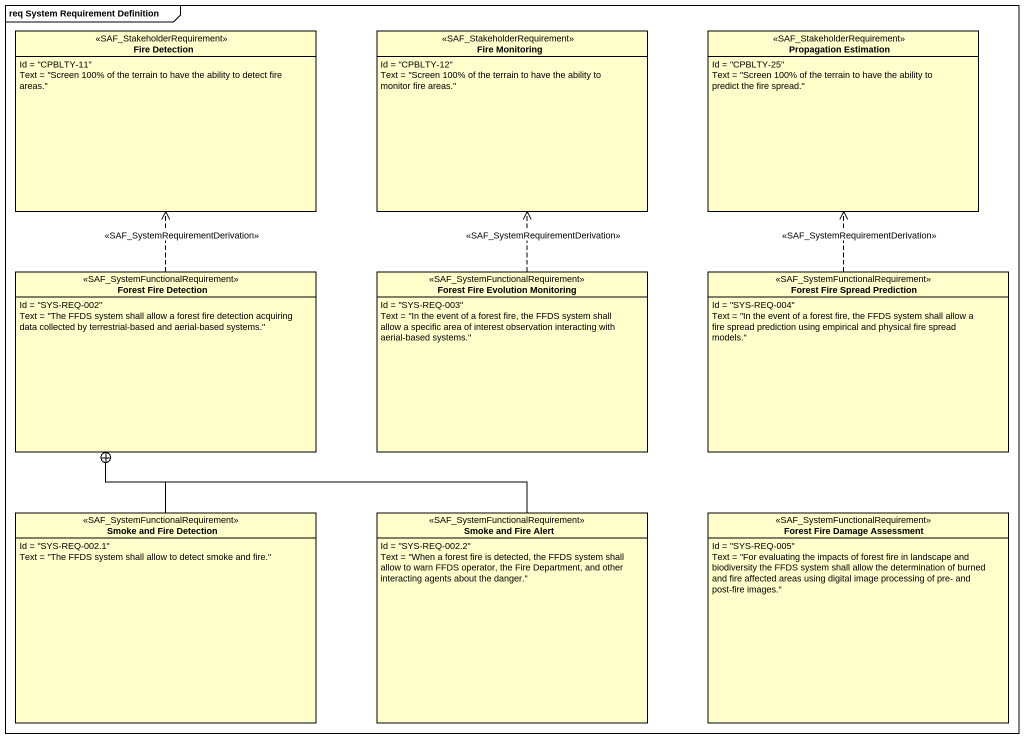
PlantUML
@startuml
mainframe req System Requirement Definition
hide circle
hide empty members
class "Fire Detection" as Fire_Detection <<SAF_StakeholderRequirement>> {
  Id = "CPBLTY-11"
  Text = "Screen 100% of the terrain to have the ability to detect fire areas."
}
class "Fire Monitoring" as Fire_Monitoring <<SAF_StakeholderRequirement>> {
  Id = "CPBLTY-12"
  Text = "Screen 100% of the terrain to have the ability to monitor fire areas."
}
class "Propagation Estimation" as Propagation_Estimation <<SAF_StakeholderRequirement>> {
  Id = "CPBLTY-25"
  Text = "Screen 100% of the terrain to have the ability to predict the fire spread."
}
class "Forest Fire Detection" as Forest_Fire_Detection <<SAF_SystemFunctionalRequirement>> {
  Id = "SYS-REQ-002"
  Text = "The FFDS system shall allow a forest fire detection acquiring data collected by terrestrial-based and aerial-based systems."
}
class "Forest Fire Evolution Monitoring" as Forest_Fire_Evolution <<SAF_SystemFunctionalRequirement>> {
  Id = "SYS-REQ-003"
  Text = "In the event of a forest fire, the FFDS system shall allow a specific area of interest observation interacting with aerial-based systems."
}
class "Forest Fire Spread Prediction" as Forest_Fire_Spread <<SAF_SystemFunctionalRequirement>> {
  Id = "SYS-REQ-004"
  Text = "In the event of a forest fire, the FFDS system shall allow a fire spread prediction using empirical and physical fire spread models."
}
class "Smoke and Fire Detection" as Smoke_and_Fire_Detection <<SAF_SystemFunctionalRequirement>> {
  Id = "SYS-REQ-002.1"
  Text = "The FFDS system shall allow to detect smoke and fire."
}
class "Smoke and Fire Alert" as Smoke_and_Fire_Alert <<SAF_SystemFunctionalRequirement>> {
  Id = "SYS-REQ-002.2"
  Text = "When a forest fire is detected, the FFDS system shall allow to warn FFDS operator, the Fire Department, and other interacting agents about the danger."
}
class "Forest Fire Damage Assessment" as Forest_Fire_Damage <<SAF_SystemFunctionalRequirement>> {
  Id = "SYS-REQ-005"
  Text = "For evaluating the impacts of forest fire in landscape and biodiversity the FFDS system shall allow the determination of burned and fire affected areas using digital image processing of pre- and post-fire images."
}
Forest_Fire_Detection .up.> Fire_Detection : <<SAF_SystemRequirementDerivation>>
Forest_Fire_Evolution .up.> Fire_Monitoring : <<SAF_SystemRequirementDerivation>>
Forest_Fire_Spread .up.> Propagation_Estimation : <<SAF_SystemRequirementDerivation>>
Smoke_and_Fire_Detection -up-+ Forest_Fire_Detection
Smoke_and_Fire_Alert -up-+ Forest_Fire_Detection
@enduml
